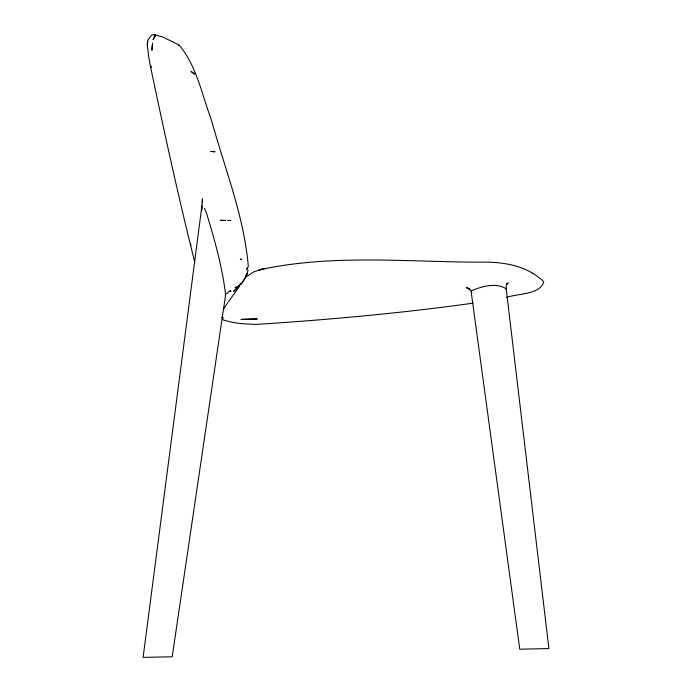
<?xml version="1.0" encoding="UTF-8"?>
<svg xmlns="http://www.w3.org/2000/svg" width="692" height="692" viewBox="0 0 692 692"><rect width="100%" height="100%" fill="white"/><g stroke="black" fill="none" stroke-linecap="round" stroke-linejoin="round"><path stroke-width="1.04" d="M202.375 202.644L202.471 198.786L201.58 209.91M150.389 65.965L151.237 66.96L150.389 65.965L148.823 57.618L147.266 44.703L147.854 39.998L151.479 35.11L153.788 34.6L162.542 36.944L177.386 44.063M147.266 44.703L147.699 41.347L147.508 42.809M248.039 270.321L245.997 276.688M242.07 282.768L245.072 278.383L247.13 273.703L243.714 280.407M245.677 277.293L246.3 276.16M223.352 309.125L227.668 302.932M228.325 301.997L239.423 286.367M240.652 284.663L243.1 281.263M226.414 294.031L228.516 291.851L230.981 291.029L229.588 291.072L230.618 291.332M246.637 276.558L254.033 271.697L265.14 268.375L258.981 269.958C331.762 253.782 407.441 262.121 481.312 262.182C503.473 261.645 527.468 265.693 543.791 281.834C539.864 295.129 516.933 293.434 506.475 297.474M507.028 283.772L508.205 282.898L506.561 284.412L507.149 283.443L506.198 285.485L506.362 289.308M473.155 303.148C401.403 313.182 329.029 319.695 256.767 324.384C245.297 324.15 233.55 323.467 222.634 319.669M153.788 34.6L155.406 34.972L153.2 39.522L155.406 34.972L154.463 34.747M221.578 317.377L223.274 318.078L221.587 317.23M469.946 289.325L466.668 287.664L469.608 289.048M466.668 287.664L469.539 289.118L468.882 288.382L471.148 291.029M531.992 273.323L532.468 273.617M179.574 45.534C196.874 66.588 201.969 94.908 211.423 119.958C224.666 168.493 244.276 216.484 248.35 266.948M471.287 292.612L519.753 649.208L548.903 648.568L506.198 288.823C496.363 282.284 481.987 286.367 471.806 290.571L471.243 291.626L471.823 293.296M204.512 208.413L206.536 213.205C214.65 239.908 222.366 267.077 225.618 294.853L172.196 656.769L143.097 657.4L201.9 205.939L201.709 210.636M194.746 262.138C178.432 197.177 164.16 131.644 150.406 66.095M152.214 46.831L151.946 50.231L152.543 43.207L152.214 46.831M247.269 267.942L246.707 269.793L247.805 267.674L247.269 267.942M155.008 36.416L154.472 36.797L155.008 36.416M241.119 283.469L233.758 291.306L241.119 283.469M237.944 286.921L235.202 287.457L237.944 286.921M194.66 73.862L194.115 74.035L190.957 71.328L194.66 73.862M179.202 45.343L178.155 44.781L179.202 45.343M257.147 318.917L241.145 319.427L257.147 318.917M190.603 244.112L190.698 245.496L190.603 244.112M241.058 259.085L240.306 259.093L241.145 259.742L241.058 259.085M230.67 220.48L227.78 220.489L230.67 220.48M225.272 220.454L220.809 220.324L225.272 220.454M214.823 151.747L210.922 151.444L214.823 151.747"/></g></svg>
